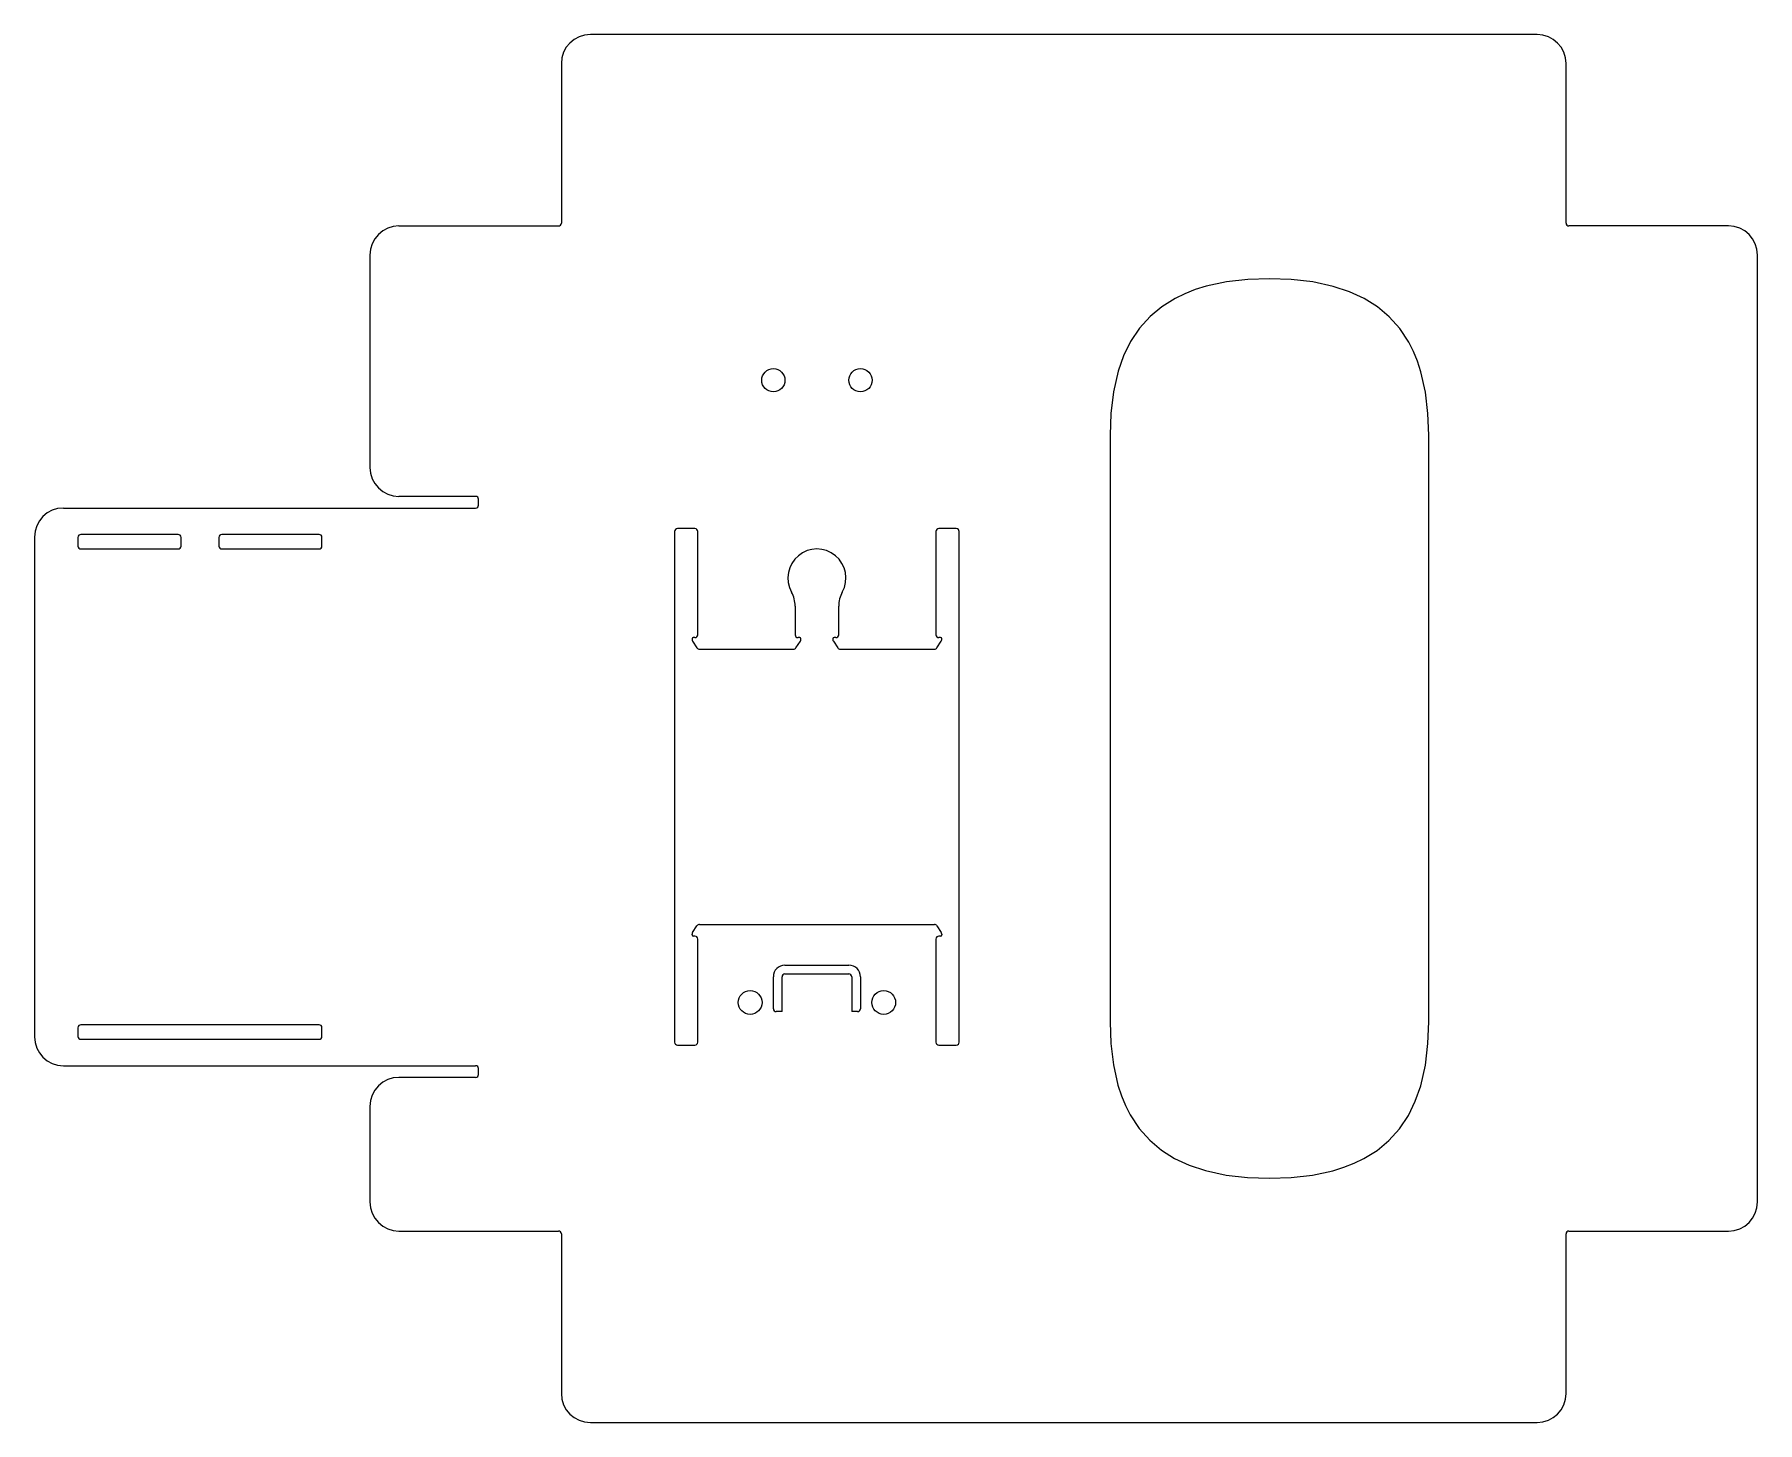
# Model space of a CAD drawing. Header units: millimetres. Extents: x -29 to 267, y 31 to 269.
import ezdxf

# ---------------------------------------------------------------- set-up
doc = ezdxf.new("R2010")
doc.units = ezdxf.units.MM

msp = doc.modelspace()

# ---------------------------------------------------------------- linework, layer by layer
at = {"color": 7, "linetype": 'Continuous', "lineweight": 15}
for p, q in [((229.51, 269.48), (66.51, 269.48)), ((61.51, 264.48), (61.51, 237.02)), ((234.51, 237.02), (234.51, 264.48)), ((33.55, 236.52), (61.01, 236.52)), ((262.47, 236.52), (235.01, 236.52)), ((28.55, 231.52), (28.55, 194.97)), ((267.47, 68.52), (267.47, 231.52)), ((156.01, 200.52), (156.01, 99.52)), ((210.86, 99.52), (210.86, 200.52)), ((46.75, 189.97), (33.55, 189.97)), ((-24.22, 187.97), (46.75, 187.97)), ((47.25, 188.47), (47.25, 189.47)), ((84.51, 184.42), (81.51, 184.42)), ((129.51, 184.42), (126.51, 184.42)), ((-29.22, 182.97), (-29.22, 96.97)), ((-21.72, 182.92), (-21.72, 181.42)), ((-4.47, 183.42), (-21.22, 183.42)), ((-3.97, 181.42), (-3.97, 182.92)), ((2.53, 182.92), (2.53, 181.42)), ((19.78, 183.42), (3.03, 183.42)), ((20.28, 181.42), (20.28, 182.92)), ((81.01, 183.92), (81.01, 96.02)), ((85.01, 166.16), (85.01, 183.92)), ((126.01, 183.92), (126.01, 166.16)), ((130.01, 96.02), (130.01, 183.92)), ((-21.22, 180.92), (-4.47, 180.92)), ((3.03, 180.92), (19.78, 180.92)), ((101.76, 171.08), (101.76, 166.16)), ((109.26, 166.16), (109.26, 171.08)), ((84.01, 165.46), (84.01, 165.31)), ((84.1, 165.03), (84.86, 163.88)), ((84.51, 165.66), (84.21, 165.66)), ((85.28, 163.66), (101.49, 163.66)), ((101.91, 163.88), (102.68, 165.03)), ((102.56, 165.66), (102.26, 165.66)), ((102.76, 165.31), (102.76, 165.46)), ((108.26, 165.46), (108.26, 165.31)), ((108.35, 165.03), (109.11, 163.88)), ((108.76, 165.66), (108.46, 165.66)), ((109.53, 163.66), (125.74, 163.66)), ((126.16, 163.88), (126.93, 165.03)), ((126.81, 165.66), (126.51, 165.66)), ((127.01, 165.31), (127.01, 165.46)), ((84.1, 114.91), (84.86, 116.06)), ((85.28, 116.28), (125.74, 116.28)), ((126.16, 116.06), (126.93, 114.91)), ((84.01, 114.48), (84.01, 114.63)), ((84.51, 114.28), (84.21, 114.28)), ((85.01, 96.02), (85.01, 113.78)), ((126.01, 113.78), (126.01, 96.02)), ((126.81, 114.28), (126.51, 114.28)), ((127.01, 114.63), (127.01, 114.48)), ((98.01, 101.78), (98.01, 107.28)), ((99.51, 101.28), (99.51, 107.28)), ((100.01, 109.28), (111.01, 109.28)), ((100.01, 107.78), (111.01, 107.78)), ((111.51, 107.28), (111.51, 101.28)), ((113.01, 107.28), (113.01, 101.78)), ((99.51, 101.28), (98.51, 101.28)), ((112.51, 101.28), (111.51, 101.28)), ((-21.72, 98.52), (-21.72, 97.02)), ((19.78, 99.02), (-21.22, 99.02)), ((20.28, 97.02), (20.28, 98.52)), ((-21.22, 96.52), (19.78, 96.52)), ((81.51, 95.52), (84.51, 95.52)), ((126.51, 95.52), (129.51, 95.52)), ((-24.22, 91.97), (46.75, 91.97)), ((46.75, 89.97), (33.55, 89.97)), ((47.25, 90.47), (47.25, 91.47)), ((28.55, 84.97), (28.55, 68.52)), ((33.55, 63.52), (61.01, 63.52)), ((61.51, 63.02), (61.51, 35.56)), ((234.51, 35.56), (234.51, 63.02)), ((235.01, 63.52), (262.47, 63.52)), ((66.51, 30.56), (229.51, 30.56))]:
    msp.add_line(p, q, dxfattribs=at)
at = {"color": 7, "linetype": 'Continuous', "lineweight": 15, "flags": 128}
for points in [[(183.43, 227.44), (179.69, 227.31), (176.05, 226.89), (172.53, 226.15), (170.63, 225.56), (168.84, 224.86), (167.17, 224.05), (164.9, 222.63), (162.88, 220.96), (161.05, 218.92), (159.5, 216.61), (158.32, 214.19), (157.38, 211.51), (156.58, 207.97), (156.14, 204.24), (156.01, 200.52)], [(210.86, 200.52), (210.73, 204.22), (210.3, 207.92), (209.51, 211.42), (208.92, 213.24), (208.22, 214.94), (207.41, 216.53), (205.87, 218.86), (204.04, 220.9), (202.04, 222.58), (199.77, 224.01), (197.23, 225.19), (194.43, 226.12), (190.88, 226.88), (187.2, 227.3), (183.43, 227.44)], [(156.01, 99.52), (156.14, 95.82), (156.57, 92.12), (157.35, 88.62), (157.94, 86.8), (158.65, 85.1), (159.46, 83.51), (161, 81.19), (162.82, 79.14), (164.83, 77.46), (167.1, 76.03), (169.63, 74.85), (172.44, 73.92), (175.98, 73.16), (179.66, 72.74), (183.43, 72.61)], [(183.43, 72.61), (187.17, 72.74), (190.82, 73.15), (194.34, 73.9), (196.24, 74.49), (198.03, 75.18), (199.69, 75.99), (201.97, 77.41), (203.98, 79.08), (205.82, 81.12), (207.36, 83.43), (208.55, 85.86), (209.49, 88.54), (210.29, 92.07), (210.72, 95.8), (210.86, 99.52)]]:
    msp.add_lwpolyline(points, dxfattribs=at)
at = {"color": 7, "linetype": 'Continuous', "lineweight": 15}
for centre, radius in [((98.01, 209.97), 2), ((113.01, 209.97), 2), ((94.01, 102.87), 2.05), ((117.01, 102.87), 2.05)]:
    msp.add_circle(centre, radius, dxfattribs=at)
for centre, radius, start, end in [((66.51, 264.48), 5, 90, 180), ((229.51, 264.48), 5, 0, 90), ((33.55, 231.52), 5, 90, 180), ((61.01, 237.02), 0.5, 270, 0), ((235.01, 237.02), 0.5, 180, 270), ((262.47, 231.52), 5, 0, 90), ((33.55, 194.97), 5, 180, 270), ((46.75, 189.47), 0.5, 0, 90), ((-24.22, 182.97), 5, 90, 180), ((46.75, 188.47), 0.5, 270, 0), ((81.51, 183.92), 0.5, 90, 180), ((84.51, 183.92), 0.5, 0, 90), ((126.51, 183.92), 0.5, 90, 180), ((129.51, 183.92), 0.5, 0, 90), ((-21.22, 182.92), 0.5, 90, 180), ((-21.22, 181.42), 0.5, 180, 270), ((-4.47, 182.92), 0.5, 0, 90), ((-4.47, 181.42), 0.5, 270, 0), ((3.03, 182.92), 0.5, 90, 180), ((3.03, 181.42), 0.5, 180, 270), ((19.78, 182.92), 0.5, 0, 90), ((19.78, 181.42), 0.5, 270, 0), ((105.51, 175.92), 5, 331.045, 208.955), ((96.76, 171.08), 5, 0, 28.955), ((114.26, 171.08), 5, 151.045, 180), ((84.51, 166.16), 0.5, 270, 0), ((102.26, 166.16), 0.5, 180, 270), ((108.76, 166.16), 0.5, 270, 0), ((126.51, 166.16), 0.5, 180, 270), ((84.21, 165.46), 0.2, 90, 180), ((84.51, 165.31), 0.5, 180, 213.6901), ((85.28, 164.16), 0.5, 213.6901, 270), ((101.49, 164.16), 0.5, 270, 326.3099), ((102.56, 165.46), 0.2, 0, 90), ((102.26, 165.31), 0.5, 326.3099, 360), ((108.46, 165.46), 0.2, 90, 180), ((108.76, 165.31), 0.5, 180, 213.6901), ((109.53, 164.16), 0.5, 213.6901, 270), ((125.74, 164.16), 0.5, 270, 326.3099), ((126.81, 165.46), 0.2, 0, 90), ((126.51, 165.31), 0.5, 326.3099, 0), ((85.28, 115.78), 0.5, 90, 146.3099), ((125.74, 115.78), 0.5, 33.6901, 90), ((84.51, 114.63), 0.5, 146.3099, 180), ((84.21, 114.48), 0.2, 180, 270), ((84.51, 113.78), 0.5, 0, 90), ((126.51, 113.78), 0.5, 90, 180), ((126.81, 114.48), 0.2, 270, 0), ((126.51, 114.63), 0.5, 0, 33.6901), ((100.01, 107.28), 2, 90, 180), ((100.01, 107.28), 0.5, 90, 180), ((111.01, 107.28), 2, 0, 90), ((111.01, 107.28), 0.5, 0, 90), ((98.51, 101.78), 0.5, 180, 270), ((112.51, 101.78), 0.5, 270, 0), ((-21.22, 98.52), 0.5, 90, 180), ((19.78, 98.52), 0.5, 0, 90), ((-24.22, 96.97), 5, 180, 270), ((-21.22, 97.02), 0.5, 180, 270), ((19.78, 97.02), 0.5, 270, 0), ((81.51, 96.02), 0.5, 180, 270), ((84.51, 96.02), 0.5, 270, 0), ((126.51, 96.02), 0.5, 180, 270), ((129.51, 96.02), 0.5, 270, 0), ((33.55, 84.97), 5, 90, 180), ((46.75, 91.47), 0.5, 0, 90), ((46.75, 90.47), 0.5, 270, 0), ((33.55, 68.52), 5, 180, 270), ((262.47, 68.52), 5, 270, 0), ((61.01, 63.02), 0.5, 360, 90), ((235.01, 63.02), 0.5, 90, 180), ((66.51, 35.56), 5, 180, 270), ((229.51, 35.56), 5, 270, 0)]:
    msp.add_arc(centre, radius, start, end, dxfattribs=at)

doc.saveas('drawing.dxf')
